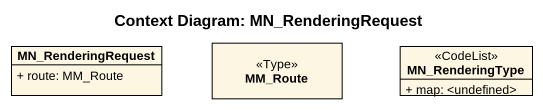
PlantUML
@startuml
title Context Diagram: MN_RenderingRequest
hide circle
hide empty members
skinparam classAttributeIconSize 0
class MN_RenderingRequest {
  + route: MM_Route
}
class MM_Route <<Type>>
class MN_RenderingType <<CodeList>> {
  + map: <undefined>
}
@enduml
